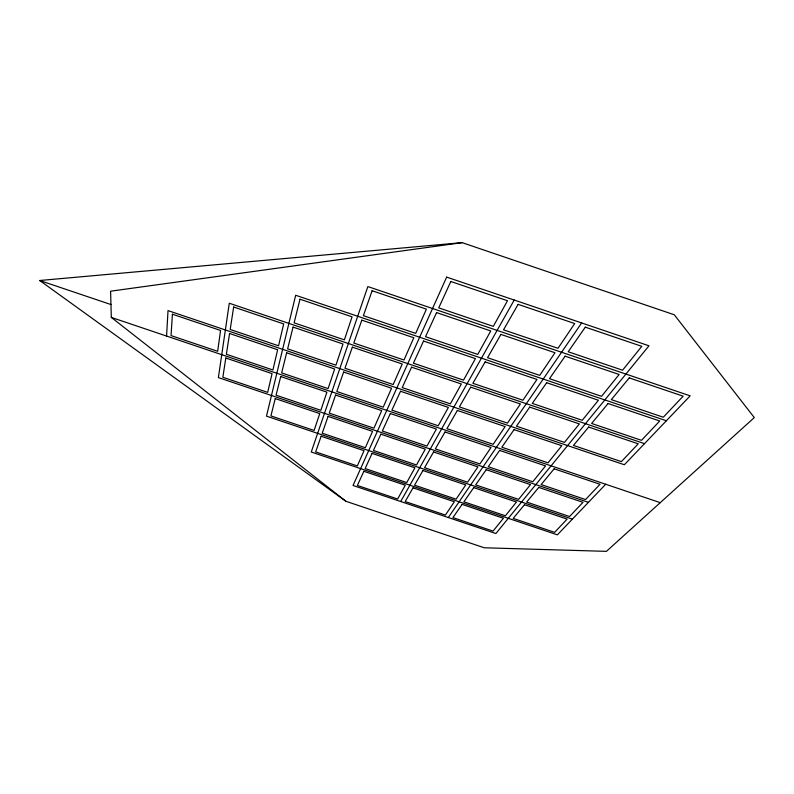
<?xml version="1.0" encoding="UTF-8"?>
<svg xmlns="http://www.w3.org/2000/svg" width="794" height="794" viewBox="0 0 794 794"><rect width="100%" height="100%" fill="white"/><g stroke="black" fill="none" stroke-linecap="round" stroke-linejoin="round"><path stroke-width="1.19" d="M166.571 336.061L168.02 310.603L624.352 464.748L690.165 395.849L367.86 286.574L311.258 452.014L557.378 534.848L605.713 484.251M400.702 501.53L514.214 300.043M448.322 517.539L581.655 322.94M462.138 242.646L110.594 291.2L111.319 317.411L345.936 501.292L484.271 547.781L606.418 551.354L754.3 417.584L674.275 314.771L462.138 242.646L39.7 280.5L345.936 501.292M111.319 317.411L660.251 502.662M588.433 502.344L218.38 377.587L229.287 303.239L644.5 443.648M572.365 519.167L266.486 416.135L295.676 295.259L666.365 420.76M39.7 280.5L110.962 304.559M172.417 314.206L171.047 335.594L217.655 351.325L220.553 330.463L172.417 314.206M225.804 358.015L222.846 377.259L267.677 392.375L272.064 373.627L225.804 358.015M229.575 333.51L226.379 354.273L272.918 369.974L277.642 349.747L229.575 333.51M233.654 307.01L230.2 329.47L278.565 345.807L283.676 323.932L233.654 307.01M275.24 398.578L270.913 415.917L314.106 430.467L319.754 413.585L275.24 398.578M280.729 376.545L276.074 395.204L320.845 410.3L326.92 392.137L280.729 376.545M286.654 352.794L281.632 372.912L328.101 388.594L334.641 369.002L286.654 352.794M293.055 327.098L287.627 348.864L335.922 365.18L342.998 343.991L293.055 327.098M300.003 299.219L294.108 322.85L344.378 339.852L352.07 316.846L300.003 299.219M321.143 436.234L315.655 451.905L357.32 465.929L364.039 450.684L321.143 436.234M328.091 416.393L322.205 433.196L365.339 447.727L372.545 431.38L328.091 416.393M335.574 395.055L329.242 413.128L373.944 428.204L381.696 410.617L335.574 395.055M343.633 372.039L336.805 391.531L383.204 407.193L391.561 388.226L343.633 372.039M352.357 347.147L344.963 368.237L393.189 384.534L402.23 364.009L352.357 347.147M361.816 320.151L353.796 343.038L403.987 360.01L413.803 337.748L361.816 320.151M372.118 290.743L363.384 315.675L415.719 333.391L426.398 309.144L372.118 290.743M446.655 277.106L353.032 485.491L495.883 533.538L648.976 345.797L446.655 277.106M363.87 471.299L357.379 485.471L397.635 499.009L405.268 485.233L363.87 471.299M372.078 453.394L365.131 468.559L406.746 482.563L414.915 467.825L372.078 453.394M380.872 434.189L373.428 450.456L416.503 464.966L425.266 449.156L380.872 434.189M390.33 413.535L382.321 431.023L426.964 446.079L436.392 429.068L390.33 413.535M400.533 391.263L391.899 410.131L438.228 425.763L448.382 407.421L400.533 391.263M411.57 367.175L402.221 387.581L450.367 403.848L461.364 384.008L411.57 367.175M423.539 341.043L413.396 363.186L463.507 380.137L475.437 358.61L423.539 341.043M436.571 312.588L425.524 336.706L477.77 354.402L490.752 330.959L436.571 312.588M450.813 281.503L438.735 307.864L493.302 326.364L507.495 300.737L450.813 281.503M413.029 487.844L405.178 501.55L445.384 515.068L454.367 501.758L413.029 487.844M422.944 470.524L414.547 485.194L456.113 499.178L465.731 484.936L422.944 470.524M433.584 451.955L424.572 467.686L467.597 482.176L477.909 466.902L433.584 451.955M445.017 431.986L435.33 448.898L479.913 463.934L491.01 447.498L445.017 431.986M457.354 410.448L446.903 428.691L493.163 444.303L505.133 426.586L457.354 410.448M470.683 387.164L459.389 406.895L507.465 423.133L520.398 403.977L470.683 387.164M485.154 361.905L472.896 383.313L522.928 400.236L536.962 379.443L485.154 361.905M500.905 334.403L487.556 357.717L539.712 375.373L554.996 352.734L500.905 334.403M518.115 304.35L503.525 329.828L557.993 348.298L574.707 323.555L518.115 304.35M462.118 504.369L452.917 517.599L493.064 531.107L503.406 518.264L462.118 504.369M473.74 487.635L463.894 501.798L505.411 515.772L516.467 502.026L473.74 487.635M486.216 469.701L475.656 484.896L518.621 499.366L530.481 484.618L486.216 469.701M499.625 450.406L488.27 466.743L532.784 481.76L545.547 465.909L499.625 450.406M514.085 429.614L501.838 447.23L548.029 462.823L561.785 445.722L514.085 429.614M529.717 407.124L516.467 426.18L564.465 442.397L579.352 423.907L529.717 407.124M546.669 382.728L532.298 403.402L582.25 420.294L598.398 400.236L546.669 382.728M565.13 356.169L549.488 378.688L601.554 396.315L619.131 374.48L565.13 356.169M585.307 327.158L568.196 351.762L622.575 370.203L641.79 346.333L585.307 327.158M524.477 504.726L513.182 518.393L554.639 532.347L567.144 519.097L524.477 504.726M538.779 487.417L526.67 502.076L569.566 516.527L582.985 502.324L538.779 487.417M554.152 468.807L541.131 484.568L585.585 499.565L600.006 484.28L554.152 468.807M588.652 427.053L573.466 445.434L621.394 461.622L638.207 443.806L588.652 427.053M608.095 403.521L591.609 423.46L641.492 440.333L659.735 420.999L608.095 403.521M629.255 377.904L611.311 399.62L663.298 417.227L683.158 396.176L629.255 377.904"/></g></svg>
